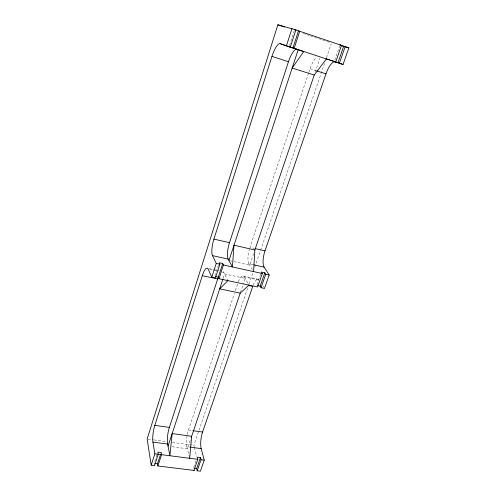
<?xml version="1.0" encoding="UTF-8"?>
<svg xmlns="http://www.w3.org/2000/svg" width="496" height="496" viewBox="0 0 496 496"><rect width="100%" height="100%" fill="white"/><g stroke="black" fill="none" stroke-linecap="round" stroke-linejoin="round"><path stroke-width="0.37" stroke-dasharray="2.48 1.86" d="M156.922 454.913L154.188 463.369L154.541 465.564M214.942 275.726L218.445 264.914M289.546 45.31L294.426 30.256M223.169 278.213L224.564 273.959L245.222 278.411L243.319 284.022M187.352 434.248A12.152 3.336 -81.7 0 1 188.461 430.044L234.397 293.527M235.389 290.588L237.857 283.247M308.574 73.104L249.922 247.399L254.442 248.44M308.816 72.373L310.05 68.715A14.775 4.731 -71.7 0 1 316.256 57.524M190.235 440.436L187.407 448.768L171.746 446.698M240.461 292.435L243.083 284.723M253.642 253.599L249.73 265.137L230.46 260.859M315.233 72.125L319.914 58.323M194.215 446.76L193.843 445.278L247.764 287.742M249.017 284.078L253.028 272.354M254.783 267.22L260.301 251.1M260.555 250.368L324.502 63.519M326.504 57.66L331.272 43.741M193.676 467.523L196.298 459.941M256.978 284.741L260.636 274.164M334.781 60.103L339.779 45.675M147.895 439.103L153.252 439.822M154.02 439.927L166.272 441.57M172.403 442.395L193.843 445.278M187.073 435.773A12.152 3.336 -81.7 0 0 186.918 446.704L189.168 447.001M188.461 430.044L192.175 430.571M208.946 268.553L219.362 270.804M243.561 276.043L258.664 279.316A12.66 4.253 -78.2 0 0 253.27 285.008M209.659 269.446L216.38 270.897M222.357 272.192L223.851 272.515L227.881 280.637M238.371 281.827A12.747 4.011 -78.1 0 1 244.416 276.96L258.862 280.085M249.531 248.639A12.983 4.16 -77.1 0 0 248.893 263.742L253.245 264.709M310.05 68.715L315.84 70.587M303.248 33.412L306.144 34.398M306.869 34.639L309.771 35.625M310.496 35.873L330.069 42.513M262.979 285.913L263.736 287.172M248.893 263.742L253.58 271.603M244.416 276.96L248.955 285.126M194.407 447.497L196.645 456.388M186.918 446.704L189.484 457.56M223.076 271.61A12.871 3.683 -78.1 0 1 223.851 272.515"/><path stroke-width="0.74" d="M253.58 271.603L254.863 249.996L314.247 75.026L326.387 58.962L343.052 64.474L348.874 47.876L340.027 44.956L341.465 45.359L335.68 62.037L334.279 61.547M189.658 458.292L191.648 436.275L172.162 433.578L169.905 455.756L167.636 444.05A12.164 3.032 -81.3 0 1 169.365 427.409L217.682 278.963A12.871 3.683 -78.1 0 1 218.451 276.842M289.081 46.748L290.265 47.163L295.876 29.865L277.872 24.8L147.126 438.997L151.199 465.155L154.541 465.564L158.212 454.255L157.84 452.098L161.175 452.526L161.566 454.689L157.883 465.973L194.469 470.468M151.199 465.155L154.851 453.828L152.929 442.091A12.245 2.815 -81 0 1 154.814 425.357L202.3 275.689A12.964 3.429 -78 0 1 208.165 269.123L211.798 277.214L215.4 277.952L219.864 264.201L219.145 262.75L222.729 263.543L223.46 264.988L218.984 278.715L257.61 286.967L262.279 273.513L261.373 272.05L264.814 272.812L265.738 274.276L269.185 275.032L264.486 288.43L261.057 287.699L260.158 286.18L257.418 285.597M211.798 277.214L216.25 263.407L212.474 255.626A13.206 3.553 -77.2 0 1 213.919 239.097L271.951 56.395A14.93 4.024 -72.7 0 1 280.166 43.667L326.387 58.962M314.247 75.026L292.156 68.076L303.701 51.609L286.39 45.88L291.983 28.545M157.883 465.973L157.511 463.779L160.716 453.933M218.984 278.715L218.277 277.208L222.729 263.543M254.863 249.996L234.007 245.198L232.407 266.953L228.234 259.135A13.107 3.819 -77.1 0 1 229.493 242.693L288.467 61.733A14.812 4.315 -72.3 0 1 297.023 49.24M292.925 48.013L298.511 30.851L341.465 45.359M294.122 48.441L299.751 31.18M168.02 446.202L222.94 278.926M228.978 260.53L298.201 49.668M191.177 437.658L240.225 293.136L248.955 285.126M193.961 470.4L197.786 459.333L197.247 457.182L200.471 457.597L196.645 468.608L197.179 470.791L200.378 471.2L204.247 460.158L201.178 448.607A12.071 3.534 -82 0 1 202.573 432.035L252.743 286.415L248.279 285.467M269.185 275.032L264.126 267.133A12.89 4.408 -77 0 1 264.988 250.877L325.971 73.861A14.657 5.003 -71.3 0 1 335.358 61.795L343.052 64.474M260.158 286.18L264.814 272.812M337.956 62.763L343.722 46.209M197.179 470.791L201.029 459.742L200.471 457.597M261.057 287.699L265.738 274.276M339.369 63.259L345.179 46.618M227.881 280.637L219.678 288.858L240.225 293.136M154.851 463.45L157.511 463.779M194.079 468.292L196.645 468.608M154.851 453.828L197.786 459.333M201.029 459.742L204.247 460.158M152.929 442.091L167.636 444.05M189.918 447.101L201.178 448.607M192.913 430.677L202.573 432.035M154.814 425.357L169.365 427.409M215.425 276.601L218.277 277.208M202.3 275.689L217.682 278.963M216.25 263.407L219.864 264.201M223.46 264.988L262.279 273.513M212.474 255.626L228.234 259.135M253.971 264.87L264.126 267.133M213.919 239.097L229.493 242.693M255.192 248.62L264.988 250.877M295.876 29.865L294.655 29.537L298.511 30.851M340.919 45.644L348.874 47.876M316.566 70.816L325.971 73.861M271.951 56.395L288.467 61.733M326.182 58.757L335.358 61.795M277.872 24.8L284.394 27.013M280.166 43.667L286.39 45.88"/></g></svg>
